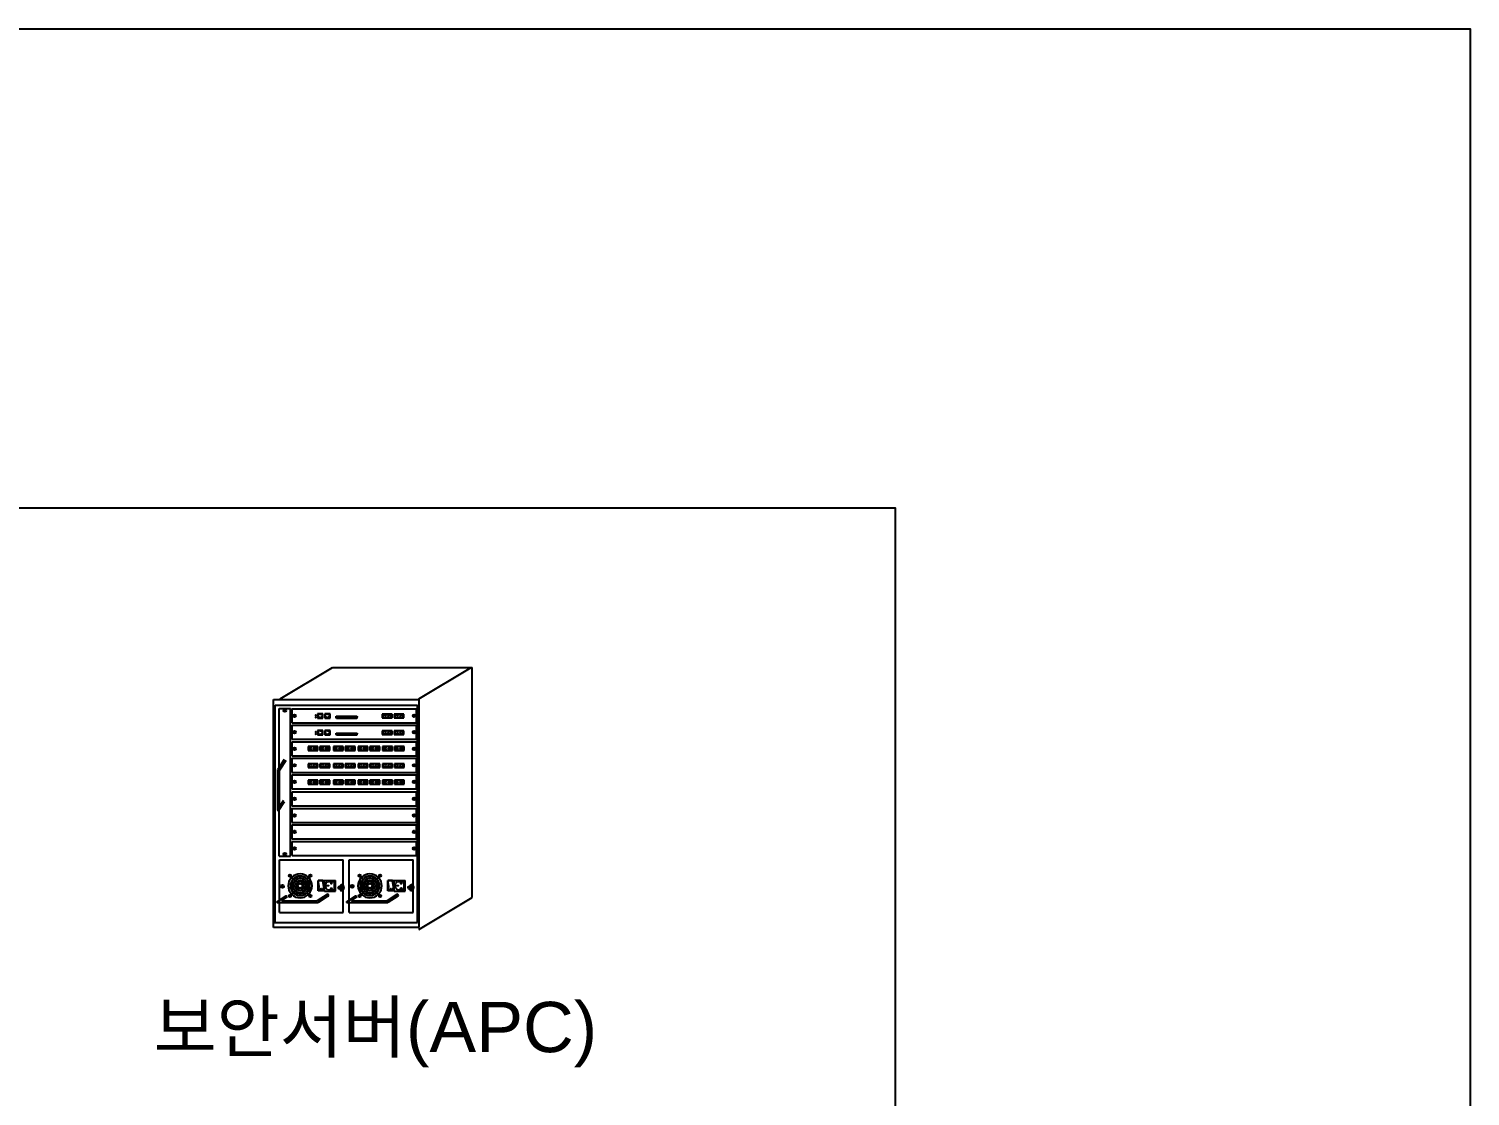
# Model space of a CAD drawing. Header units: millimetres. Extents: x 31 to 2374, y 557 to 2119.
# Drawn here: x 1943.6 to 2373.6, y 1800.9 to 2119.3 of the extents above; entities that cross this region are included whole.
import ezdxf

# ---------------------------------------------------------------- set-up
doc = ezdxf.new("R2010")
doc.units = ezdxf.units.MM
doc.header["$LTSCALE"] = 10
for name, color, linetype in [('TI-RAIL-GUID', 3, 'Continuous'), ('TT-SYMB', 4, 'Continuous'), ('TT-TEXT', 3, 'Continuous'), ('TX-PAPR', 2, 'Continuous')]:
    doc.layers.add(name, color=color, linetype=linetype)
doc.styles.get("Standard").update_dxf_attribs({"font": 'arial.ttf'})

msp = doc.modelspace()

# ---------------------------------------------------------------- linework, layer by layer
at = {"layer": 'TI-RAIL-GUID'}
msp.add_lwpolyline([(202.13, 1406.33), (2202.13, 1406.33), (2202.13, 1976.33), (202.13, 1976.33)], close=True, dxfattribs=at)
at = {"layer": 'TT-SYMB'}
for p, q in [((2018.59, 1919.47), (2034.17, 1928.83)), ((2034.17, 1928.83), (2075.87, 1928.83)), ((2059.99, 1919.47), (2075.57, 1928.83)), ((2075.87, 1860.22), (2075.87, 1928.83)), ((2016.58, 1919.26), (2059.94, 1919.26)), ((2016.58, 1851.28), (2016.58, 1919.26)), ((2059.94, 1919.26), (2059.94, 1851.28)), ((2016.61, 1852.72), (2016.61, 1917.88)), ((2017.1, 1917.58), (2059.52, 1917.58)), ((2017.1, 1852.72), (2017.1, 1917.58)), ((2018.3, 1872.5), (2018.3, 1916.54)), ((2018.3, 1916.54), (2021.67, 1916.54)), ((2019.61, 1915.98), (2019.95, 1915.98)), ((2019.61, 1915.88), (2019.95, 1915.88)), ((2019.95, 1916.31), (2019.95, 1915.98)), ((2019.95, 1915.88), (2019.95, 1915.54)), ((2020.05, 1916.31), (2020.05, 1915.98)), ((2020.05, 1915.98), (2020.39, 1915.98)), ((2020.05, 1915.88), (2020.39, 1915.88)), ((2020.05, 1915.88), (2020.05, 1915.54)), ((2021.67, 1872.5), (2021.67, 1916.54)), ((2022.14, 1912.29), (2022.14, 1916.54)), ((2022.14, 1916.53), (2059.25, 1916.53)), ((2022.55, 1914.2), (2022.79, 1914.43)), ((2022.62, 1914.13), (2022.86, 1914.36)), ((2022.78, 1914.43), (2023.1, 1914.74)), ((2022.85, 1914.36), (2023.17, 1914.67)), ((2031.32, 1915), (2029.77, 1915)), ((2029.77, 1915), (2029.77, 1913.69)), ((2029.77, 1913.69), (2031.32, 1913.69)), ((2030.54, 1914.89), (2029.89, 1914.89)), ((2029.89, 1914.89), (2029.89, 1914.09)), ((2029.89, 1914.09), (2030.25, 1914.09)), ((2030.25, 1914.09), (2030.25, 1913.96)), ((2030.25, 1913.96), (2030.39, 1913.96)), ((2030.39, 1913.96), (2030.39, 1913.81)), ((2030.39, 1913.81), (2030.54, 1913.81)), ((2030.54, 1914.89), (2031.2, 1914.89)), ((2030.7, 1913.81), (2030.54, 1913.81)), ((2030.7, 1913.96), (2030.7, 1913.81)), ((2030.83, 1913.96), (2030.7, 1913.96)), ((2030.83, 1914.09), (2030.83, 1913.96)), ((2031.2, 1914.09), (2030.83, 1914.09)), ((2031.2, 1914.89), (2031.2, 1914.09)), ((2031.32, 1913.69), (2031.32, 1915)), ((2033.47, 1915), (2031.92, 1915)), ((2031.92, 1915), (2031.92, 1913.69)), ((2031.92, 1913.69), (2033.47, 1913.69)), ((2032.69, 1914.89), (2032.04, 1914.89)), ((2032.04, 1914.89), (2032.04, 1914.09)), ((2032.04, 1914.09), (2032.41, 1914.09)), ((2032.41, 1914.09), (2032.41, 1913.96)), ((2032.41, 1913.96), (2032.54, 1913.96)), ((2032.54, 1913.96), (2032.54, 1913.81)), ((2032.54, 1913.81), (2032.69, 1913.81)), ((2032.69, 1914.89), (2033.35, 1914.89)), ((2032.85, 1913.81), (2032.69, 1913.81)), ((2032.85, 1913.96), (2032.85, 1913.81)), ((2032.98, 1913.96), (2032.85, 1913.96)), ((2032.98, 1914.09), (2032.98, 1913.96)), ((2033.35, 1914.09), (2032.98, 1914.09)), ((2033.35, 1914.89), (2033.35, 1914.09)), ((2033.47, 1913.69), (2033.47, 1915)), ((2035.3, 1914.08), (2035.31, 1914.16)), ((2035.31, 1914), (2035.3, 1914.08)), ((2035.31, 1914.16), (2035.32, 1914.21)), ((2035.42, 1913.67), (2035.31, 1914)), ((2035.32, 1914.21), (2035.34, 1914.25)), ((2035.34, 1914.25), (2035.4, 1914.27)), ((2035.4, 1914.27), (2041.49, 1914.27)), ((2035.45, 1913.62), (2035.42, 1913.67)), ((2035.54, 1913.61), (2035.45, 1913.62)), ((2041.42, 1913.61), (2035.54, 1913.61)), ((2041.43, 1913.61), (2041.42, 1913.61)), ((2041.44, 1913.65), (2041.43, 1913.61)), ((2041.46, 1913.69), (2041.44, 1913.65)), ((2041.57, 1914.08), (2041.46, 1913.69)), ((2041.49, 1914.27), (2041.54, 1914.23)), ((2041.54, 1914.23), (2041.56, 1914.22)), ((2041.56, 1914.22), (2041.57, 1914.16)), ((2041.57, 1914.16), (2041.57, 1914.08)), ((2051.99, 1914.93), (2049.04, 1914.93)), ((2049.04, 1914.93), (2049.04, 1913.78)), ((2049.04, 1913.78), (2051.99, 1913.78)), ((2051.99, 1913.78), (2051.99, 1914.93)), ((2055.53, 1914.93), (2052.58, 1914.93)), ((2052.58, 1914.93), (2052.58, 1913.78)), ((2052.58, 1913.78), (2055.53, 1913.78)), ((2055.53, 1913.78), (2055.53, 1914.93)), ((2058.53, 1914.36), (2058.22, 1914.67)), ((2058.6, 1914.43), (2058.29, 1914.74)), ((2058.77, 1914.13), (2058.53, 1914.36)), ((2058.84, 1914.2), (2058.6, 1914.43)), ((2059.25, 1912.33), (2059.25, 1916.53)), ((2059.52, 1852.72), (2059.52, 1917.58)), ((2022.14, 1912.33), (2059.25, 1912.33)), ((2022.14, 1907.36), (2022.14, 1911.6)), ((2022.14, 1911.59), (2059.25, 1911.59)), ((2022.55, 1909.26), (2022.79, 1909.5)), ((2022.62, 1909.19), (2022.86, 1909.43)), ((2022.78, 1909.5), (2023.1, 1909.81)), ((2022.85, 1909.43), (2023.17, 1909.74)), ((2031.32, 1910.01), (2029.77, 1910.01)), ((2029.77, 1910.01), (2029.77, 1908.69)), ((2030.54, 1909.9), (2029.89, 1909.9)), ((2029.89, 1909.9), (2029.89, 1909.1)), ((2030.54, 1909.9), (2031.2, 1909.9)), ((2031.2, 1909.9), (2031.2, 1909.1)), ((2031.32, 1908.69), (2031.32, 1910.01)), ((2033.47, 1910.01), (2031.92, 1910.01)), ((2031.92, 1910.01), (2031.92, 1908.69)), ((2032.04, 1909.9), (2032.04, 1909.1)), ((2032.69, 1909.9), (2032.04, 1909.9)), ((2032.69, 1909.9), (2033.35, 1909.9)), ((2033.35, 1909.9), (2033.35, 1909.1)), ((2033.47, 1908.69), (2033.47, 1910.01)), ((2051.99, 1909.94), (2049.04, 1909.94)), ((2049.04, 1909.94), (2049.04, 1908.79)), ((2051.99, 1908.79), (2051.99, 1909.94)), ((2055.53, 1909.94), (2052.58, 1909.94)), ((2052.58, 1909.94), (2052.58, 1908.79)), ((2055.53, 1908.79), (2055.53, 1909.94)), ((2058.53, 1909.43), (2058.22, 1909.74)), ((2058.6, 1909.5), (2058.29, 1909.81)), ((2058.77, 1909.19), (2058.53, 1909.43)), ((2058.84, 1909.26), (2058.6, 1909.5)), ((2059.25, 1907.4), (2059.25, 1911.59)), ((2022.14, 1907.4), (2059.25, 1907.4)), ((2022.14, 1902.42), (2022.14, 1906.67)), ((2022.14, 1906.66), (2059.25, 1906.66)), ((2026.9, 1905.21), (2026.9, 1904.06)), ((2029.85, 1905.21), (2026.9, 1905.21)), ((2029.77, 1908.69), (2031.32, 1908.69)), ((2029.85, 1904.06), (2029.85, 1905.21)), ((2029.89, 1909.1), (2030.25, 1909.1)), ((2030.25, 1909.1), (2030.25, 1908.97)), ((2030.25, 1908.97), (2030.39, 1908.97)), ((2030.39, 1908.97), (2030.39, 1908.82)), ((2030.39, 1908.82), (2030.54, 1908.82)), ((2030.43, 1905.21), (2030.43, 1904.06)), ((2033.38, 1905.21), (2030.43, 1905.21)), ((2030.7, 1908.82), (2030.54, 1908.82)), ((2030.7, 1908.97), (2030.7, 1908.82)), ((2030.83, 1908.97), (2030.7, 1908.97)), ((2030.83, 1909.1), (2030.83, 1908.97)), ((2031.2, 1909.1), (2030.83, 1909.1)), ((2031.92, 1908.69), (2033.47, 1908.69)), ((2032.04, 1909.1), (2032.41, 1909.1)), ((2032.41, 1909.1), (2032.41, 1908.97)), ((2032.41, 1908.97), (2032.54, 1908.97)), ((2032.54, 1908.97), (2032.54, 1908.82)), ((2032.54, 1908.82), (2032.69, 1908.82)), ((2032.85, 1908.82), (2032.69, 1908.82)), ((2032.98, 1908.97), (2032.85, 1908.97)), ((2032.85, 1908.97), (2032.85, 1908.82)), ((2033.35, 1909.1), (2032.98, 1909.1)), ((2032.98, 1909.1), (2032.98, 1908.97)), ((2033.38, 1904.06), (2033.38, 1905.21)), ((2034.46, 1905.21), (2034.46, 1904.06)), ((2037.41, 1905.21), (2034.46, 1905.21)), ((2035.3, 1909.08), (2035.31, 1909.17)), ((2035.31, 1909), (2035.3, 1909.08)), ((2035.31, 1909.17), (2035.32, 1909.22)), ((2035.42, 1908.68), (2035.31, 1909)), ((2035.32, 1909.22), (2035.34, 1909.25)), ((2035.34, 1909.25), (2035.4, 1909.27)), ((2035.4, 1909.27), (2041.49, 1909.27)), ((2035.45, 1908.62), (2035.42, 1908.68)), ((2035.54, 1908.61), (2035.45, 1908.62)), ((2041.42, 1908.61), (2035.54, 1908.61)), ((2037.41, 1904.06), (2037.41, 1905.21)), ((2037.99, 1905.21), (2037.99, 1904.06)), ((2040.94, 1905.21), (2037.99, 1905.21)), ((2040.94, 1904.06), (2040.94, 1905.21)), ((2041.43, 1908.62), (2041.42, 1908.61)), ((2041.44, 1908.65), (2041.43, 1908.62)), ((2041.46, 1908.7), (2041.44, 1908.65)), ((2041.57, 1909.08), (2041.46, 1908.7)), ((2041.49, 1909.27), (2041.54, 1909.24)), ((2041.54, 1909.24), (2041.56, 1909.22)), ((2041.56, 1909.22), (2041.57, 1909.16)), ((2041.57, 1909.16), (2041.57, 1909.08)), ((2041.82, 1905.21), (2041.82, 1904.06)), ((2044.77, 1905.21), (2041.82, 1905.21)), ((2044.77, 1904.06), (2044.77, 1905.21)), ((2045.35, 1905.21), (2045.35, 1904.06)), ((2048.3, 1905.21), (2045.35, 1905.21)), ((2048.3, 1904.06), (2048.3, 1905.21)), ((2049.04, 1908.79), (2051.99, 1908.79)), ((2052.08, 1905.21), (2049.14, 1905.21)), ((2049.14, 1905.21), (2049.14, 1904.06)), ((2052.08, 1904.06), (2052.08, 1905.21)), ((2052.58, 1908.79), (2055.53, 1908.79)), ((2055.61, 1905.21), (2052.67, 1905.21)), ((2052.67, 1905.21), (2052.67, 1904.06)), ((2055.61, 1904.06), (2055.61, 1905.21)), ((2059.25, 1902.46), (2059.25, 1906.66)), ((2019.79, 1901.35), (2017.91, 1898.4)), ((2020.28, 1901.1), (2018.4, 1898.16)), ((2022.14, 1902.46), (2059.25, 1902.46)), ((2022.14, 1897.48), (2022.14, 1901.73)), ((2022.14, 1901.72), (2059.25, 1901.72)), ((2022.55, 1904.32), (2022.79, 1904.56)), ((2022.62, 1904.25), (2022.86, 1904.49)), ((2022.78, 1904.56), (2023.1, 1904.87)), ((2022.85, 1904.49), (2023.17, 1904.8)), ((2026.9, 1904.06), (2029.85, 1904.06)), ((2030.43, 1904.06), (2033.38, 1904.06)), ((2034.46, 1904.06), (2037.41, 1904.06)), ((2037.99, 1904.06), (2040.94, 1904.06)), ((2041.82, 1904.06), (2044.77, 1904.06)), ((2045.35, 1904.06), (2048.3, 1904.06)), ((2049.14, 1904.06), (2052.08, 1904.06)), ((2052.67, 1904.06), (2055.61, 1904.06)), ((2058.53, 1904.49), (2058.22, 1904.8)), ((2058.6, 1904.56), (2058.29, 1904.87)), ((2058.77, 1904.25), (2058.53, 1904.49)), ((2058.84, 1904.32), (2058.6, 1904.56)), ((2059.25, 1897.52), (2059.25, 1901.72)), ((2017.91, 1886.21), (2017.91, 1898.4)), ((2018.4, 1887.71), (2018.4, 1898.16)), ((2022.14, 1897.52), (2059.25, 1897.52)), ((2022.14, 1892.55), (2022.14, 1896.8)), ((2022.14, 1896.79), (2059.25, 1896.79)), ((2022.55, 1899.39), (2022.79, 1899.63)), ((2022.62, 1899.32), (2022.86, 1899.56)), ((2022.78, 1899.62), (2023.1, 1899.94)), ((2022.85, 1899.55), (2023.17, 1899.87)), ((2026.9, 1900.1), (2026.9, 1898.95)), ((2029.85, 1900.1), (2026.9, 1900.1)), ((2026.9, 1898.95), (2029.85, 1898.95)), ((2029.85, 1898.95), (2029.85, 1900.1)), ((2030.43, 1900.1), (2030.43, 1898.95)), ((2033.38, 1900.1), (2030.43, 1900.1)), ((2030.43, 1898.95), (2033.38, 1898.95)), ((2033.38, 1898.95), (2033.38, 1900.1)), ((2037.41, 1900.1), (2034.46, 1900.1)), ((2034.46, 1900.1), (2034.46, 1898.95)), ((2034.46, 1898.95), (2037.41, 1898.95)), ((2037.41, 1898.95), (2037.41, 1900.1)), ((2040.94, 1900.1), (2037.99, 1900.1)), ((2037.99, 1900.1), (2037.99, 1898.95)), ((2037.99, 1898.95), (2040.94, 1898.95)), ((2040.94, 1898.95), (2040.94, 1900.1)), ((2041.82, 1900.1), (2041.82, 1898.95)), ((2044.77, 1900.1), (2041.82, 1900.1)), ((2041.82, 1898.95), (2044.77, 1898.95)), ((2044.77, 1898.95), (2044.77, 1900.1)), ((2048.3, 1900.1), (2045.35, 1900.1)), ((2045.35, 1900.1), (2045.35, 1898.95)), ((2045.35, 1898.95), (2048.3, 1898.95)), ((2048.3, 1898.95), (2048.3, 1900.1)), ((2052.08, 1900.1), (2049.14, 1900.1)), ((2049.14, 1900.1), (2049.14, 1898.95)), ((2049.14, 1898.95), (2052.08, 1898.95)), ((2052.08, 1898.95), (2052.08, 1900.1)), ((2055.61, 1900.1), (2052.67, 1900.1)), ((2052.67, 1900.1), (2052.67, 1898.95)), ((2052.67, 1898.95), (2055.61, 1898.95)), ((2055.61, 1898.95), (2055.61, 1900.1)), ((2058.53, 1899.55), (2058.22, 1899.87)), ((2058.6, 1899.62), (2058.29, 1899.94)), ((2058.77, 1899.32), (2058.53, 1899.56)), ((2058.84, 1899.39), (2058.6, 1899.63)), ((2059.25, 1892.59), (2059.25, 1896.79)), ((2022.14, 1892.59), (2059.25, 1892.59)), ((2022.55, 1894.45), (2022.79, 1894.69)), ((2022.62, 1894.38), (2022.86, 1894.62)), ((2022.78, 1894.69), (2023.1, 1895)), ((2022.85, 1894.62), (2023.17, 1894.93)), ((2026.9, 1895.16), (2026.9, 1894.01)), ((2029.85, 1895.16), (2026.9, 1895.16)), ((2026.9, 1894.01), (2029.85, 1894.01)), ((2029.85, 1894.01), (2029.85, 1895.16)), ((2030.43, 1895.16), (2030.43, 1894.01)), ((2033.38, 1895.16), (2030.43, 1895.16)), ((2030.43, 1894.01), (2033.38, 1894.01)), ((2033.38, 1894.01), (2033.38, 1895.16)), ((2037.41, 1895.16), (2034.46, 1895.16)), ((2034.46, 1895.16), (2034.46, 1894.01)), ((2034.46, 1894.01), (2037.41, 1894.01)), ((2037.41, 1894.01), (2037.41, 1895.16)), ((2040.94, 1895.16), (2037.99, 1895.16)), ((2037.99, 1895.16), (2037.99, 1894.01)), ((2037.99, 1894.01), (2040.94, 1894.01)), ((2040.94, 1894.01), (2040.94, 1895.16)), ((2041.82, 1895.16), (2041.82, 1894.01)), ((2044.77, 1895.16), (2041.82, 1895.16)), ((2041.82, 1894.01), (2044.77, 1894.01)), ((2044.77, 1894.01), (2044.77, 1895.16)), ((2045.35, 1895.16), (2045.35, 1894.01)), ((2048.3, 1895.16), (2045.35, 1895.16)), ((2045.35, 1894.01), (2048.3, 1894.01)), ((2048.3, 1894.01), (2048.3, 1895.16)), ((2052.08, 1895.16), (2049.14, 1895.16)), ((2049.14, 1895.16), (2049.14, 1894.01)), ((2049.14, 1894.01), (2052.08, 1894.01)), ((2052.08, 1894.01), (2052.08, 1895.16)), ((2055.61, 1895.16), (2052.67, 1895.16)), ((2052.67, 1895.16), (2052.67, 1894.01)), ((2052.67, 1894.01), (2055.61, 1894.01)), ((2055.61, 1894.01), (2055.61, 1895.16)), ((2058.53, 1894.62), (2058.22, 1894.93)), ((2058.6, 1894.69), (2058.29, 1895)), ((2058.77, 1894.38), (2058.53, 1894.62)), ((2058.84, 1894.45), (2058.6, 1894.69)), ((2019.79, 1888.75), (2018.13, 1886.15)), ((2019.59, 1889.17), (2018.62, 1887.65)), ((2022.14, 1887.49), (2022.14, 1891.74)), ((2022.14, 1891.73), (2059.25, 1891.73)), ((2022.55, 1889.4), (2022.79, 1889.64)), ((2022.62, 1889.33), (2022.86, 1889.57)), ((2022.78, 1889.63), (2023.1, 1889.94)), ((2022.85, 1889.56), (2023.17, 1889.87)), ((2058.53, 1889.56), (2058.22, 1889.87)), ((2058.6, 1889.63), (2058.29, 1889.94)), ((2058.77, 1889.33), (2058.53, 1889.57)), ((2058.84, 1889.4), (2058.6, 1889.64)), ((2059.25, 1887.53), (2059.25, 1891.73)), ((2022.14, 1887.53), (2059.25, 1887.53)), ((2022.14, 1882.56), (2022.14, 1886.81)), ((2022.14, 1886.8), (2059.25, 1886.8)), ((2022.55, 1884.46), (2022.79, 1884.7)), ((2022.62, 1884.39), (2022.86, 1884.63)), ((2022.78, 1884.7), (2023.1, 1885.01)), ((2022.85, 1884.63), (2023.17, 1884.94)), ((2058.53, 1884.63), (2058.22, 1884.94)), ((2058.6, 1884.7), (2058.29, 1885.01)), ((2058.77, 1884.39), (2058.53, 1884.63)), ((2058.84, 1884.46), (2058.6, 1884.7)), ((2059.25, 1882.6), (2059.25, 1886.8)), ((2022.14, 1882.6), (2059.25, 1882.6)), ((2022.14, 1877.62), (2022.14, 1881.87)), ((2022.14, 1881.86), (2059.25, 1881.86)), ((2022.55, 1879.53), (2022.79, 1879.76)), ((2022.62, 1879.46), (2022.86, 1879.69)), ((2022.78, 1879.76), (2023.1, 1880.07)), ((2022.85, 1879.69), (2023.17, 1880)), ((2058.53, 1879.69), (2058.22, 1880)), ((2058.6, 1879.76), (2058.29, 1880.07)), ((2058.77, 1879.46), (2058.53, 1879.69)), ((2058.84, 1879.53), (2058.6, 1879.76)), ((2059.25, 1877.66), (2059.25, 1881.86)), ((2022.14, 1877.66), (2059.25, 1877.66)), ((2022.14, 1872.69), (2022.14, 1876.93)), ((2022.14, 1876.92), (2059.25, 1876.92)), ((2022.78, 1874.82), (2023.1, 1875.14)), ((2022.85, 1874.75), (2023.17, 1875.07)), ((2058.53, 1874.75), (2058.22, 1875.07)), ((2058.6, 1874.82), (2058.29, 1875.14)), ((2059.25, 1872.73), (2059.25, 1876.92)), ((2018.3, 1872.5), (2021.67, 1872.5)), ((2018.36, 1855.73), (2018.36, 1871.45)), ((2018.36, 1871.45), (2037.43, 1871.45)), ((2019.61, 1873.17), (2019.95, 1873.17)), ((2019.61, 1873.07), (2019.95, 1873.07)), ((2019.95, 1873.17), (2019.95, 1873.51)), ((2019.95, 1872.73), (2019.95, 1873.07)), ((2020.05, 1873.17), (2020.05, 1873.51)), ((2020.05, 1873.17), (2020.39, 1873.17)), ((2020.05, 1872.73), (2020.05, 1873.07)), ((2020.05, 1873.07), (2020.39, 1873.07)), ((2022.14, 1872.73), (2059.25, 1872.73)), ((2022.55, 1874.59), (2022.79, 1874.83)), ((2022.62, 1874.52), (2022.86, 1874.76)), ((2037.43, 1855.73), (2037.43, 1871.45)), ((2039.16, 1871.45), (2058.24, 1871.45)), ((2039.16, 1855.73), (2039.16, 1871.45)), ((2058.24, 1855.73), (2058.24, 1871.45)), ((2058.77, 1874.52), (2058.53, 1874.76)), ((2058.84, 1874.59), (2058.6, 1874.83)), ((2022.44, 1865.71), (2021.78, 1866.37)), ((2022.53, 1865.79), (2021.86, 1866.46)), ((2026.57, 1865.79), (2027.33, 1866.54)), ((2026.66, 1865.71), (2027.41, 1866.46)), ((2043.25, 1865.71), (2042.59, 1866.37)), ((2043.34, 1865.79), (2042.67, 1866.46)), ((2047.38, 1865.79), (2048.13, 1866.54)), ((2047.47, 1865.71), (2048.22, 1866.46)), ((2019.26, 1863.43), (2018.89, 1863.8)), ((2019.35, 1863.51), (2018.97, 1863.89)), ((2019.54, 1863.14), (2019.26, 1863.43)), ((2019.63, 1863.23), (2019.34, 1863.52)), ((2022.95, 1865.2), (2022.53, 1865.62)), ((2022.95, 1862.17), (2022.53, 1861.75)), ((2023.03, 1865.29), (2022.61, 1865.71)), ((2023.03, 1862.08), (2022.61, 1861.66)), ((2023.46, 1864.69), (2023.03, 1865.12)), ((2023.46, 1862.67), (2023.03, 1862.25)), ((2023.54, 1864.78), (2023.12, 1865.2)), ((2023.54, 1862.59), (2023.12, 1862.17)), ((2023.96, 1864.19), (2023.54, 1864.61)), ((2023.96, 1863.18), (2023.54, 1862.76)), ((2024.05, 1864.27), (2023.63, 1864.69)), ((2024.05, 1863.1), (2023.63, 1862.67)), ((2025.06, 1864.27), (2025.48, 1864.69)), ((2025.06, 1863.1), (2025.48, 1862.67)), ((2025.14, 1864.19), (2025.56, 1864.61)), ((2025.14, 1863.18), (2025.56, 1862.76)), ((2025.56, 1864.78), (2025.98, 1865.2)), ((2025.56, 1862.59), (2025.98, 1862.17)), ((2025.65, 1864.69), (2026.07, 1865.12)), ((2025.65, 1862.67), (2026.07, 1862.25)), ((2026.07, 1865.29), (2026.49, 1865.71)), ((2026.07, 1862.08), (2026.49, 1861.66)), ((2026.15, 1865.2), (2026.57, 1865.62)), ((2026.15, 1862.17), (2026.57, 1861.75)), ((2029.93, 1862.2), (2029.93, 1865.32)), ((2029.93, 1865.32), (2031.83, 1865.32)), ((2031.33, 1865.24), (2029.93, 1865.24)), ((2031.2, 1865.14), (2029.93, 1865.14)), ((2030.23, 1863.46), (2029.93, 1865.14)), ((2031.82, 1862.2), (2029.93, 1862.2)), ((2030.03, 1862.2), (2030.23, 1863.46)), ((2031.59, 1863.52), (2031.32, 1865.04)), ((2031.4, 1862.2), (2031.59, 1863.4)), ((2031.73, 1863.54), (2031.44, 1865.15)), ((2031.54, 1862.2), (2031.73, 1863.38)), ((2031.83, 1865.32), (2035.12, 1865.32)), ((2031.83, 1862.1), (2031.83, 1865.32)), ((2031.83, 1862.1), (2035.12, 1862.1)), ((2032.18, 1863.15), (2032.18, 1864.27)), ((2032.25, 1864.43), (2032.71, 1864.89)), ((2032.71, 1862.53), (2032.25, 1862.98)), ((2032.65, 1863.67), (2032.65, 1863.75)), ((2032.66, 1863.76), (2033, 1863.76)), ((2033, 1863.66), (2032.66, 1863.66)), ((2032.88, 1864.96), (2034.53, 1864.96)), ((2032.88, 1862.46), (2034.53, 1862.46)), ((2033.02, 1863.75), (2033.02, 1863.67)), ((2033.68, 1864.51), (2033.68, 1864.43)), ((2033.68, 1862.9), (2033.68, 1862.99)), ((2034.03, 1864.53), (2033.69, 1864.53)), ((2033.69, 1864.42), (2034.03, 1864.42)), ((2033.69, 1863), (2034.03, 1863)), ((2034.03, 1862.89), (2033.69, 1862.89)), ((2034.05, 1864.43), (2034.05, 1864.51)), ((2034.05, 1862.99), (2034.05, 1862.9)), ((2034.77, 1862.7), (2034.77, 1864.72)), ((2035.12, 1862.1), (2035.12, 1865.32)), ((2036.42, 1863.06), (2036.04, 1863.43)), ((2036.5, 1863.14), (2036.13, 1863.52)), ((2036.7, 1862.78), (2036.41, 1863.06)), ((2036.78, 1862.86), (2036.5, 1863.15)), ((2036.61, 1863.81), (2036.76, 1864.06)), ((2036.61, 1863.57), (2036.61, 1863.81)), ((2036.61, 1862.73), (2036.61, 1862.48)), ((2036.61, 1862.48), (2036.65, 1862.19)), ((2040.07, 1863.43), (2039.69, 1863.8)), ((2040.15, 1863.51), (2039.78, 1863.89)), ((2040.35, 1863.14), (2040.06, 1863.43)), ((2040.44, 1863.23), (2040.15, 1863.52)), ((2043.76, 1865.2), (2043.34, 1865.62)), ((2043.76, 1862.17), (2043.34, 1861.75)), ((2043.84, 1865.29), (2043.42, 1865.71)), ((2043.84, 1862.08), (2043.42, 1861.66)), ((2044.26, 1864.69), (2043.84, 1865.12)), ((2044.26, 1862.67), (2043.84, 1862.25)), ((2044.35, 1864.78), (2043.93, 1865.2)), ((2044.35, 1862.59), (2043.93, 1862.17)), ((2044.77, 1864.19), (2044.35, 1864.61)), ((2044.77, 1863.18), (2044.35, 1862.76)), ((2044.85, 1864.27), (2044.43, 1864.69)), ((2044.85, 1863.1), (2044.43, 1862.67)), ((2045.86, 1864.27), (2046.29, 1864.69)), ((2045.86, 1863.1), (2046.29, 1862.67)), ((2045.95, 1864.19), (2046.37, 1864.61)), ((2045.95, 1863.18), (2046.37, 1862.76)), ((2046.37, 1864.78), (2046.79, 1865.2)), ((2046.37, 1862.59), (2046.79, 1862.17)), ((2046.45, 1864.69), (2046.88, 1865.12)), ((2046.45, 1862.67), (2046.88, 1862.25)), ((2046.88, 1865.29), (2047.3, 1865.71)), ((2046.88, 1862.08), (2047.3, 1861.66)), ((2046.96, 1865.2), (2047.38, 1865.62)), ((2046.96, 1862.17), (2047.38, 1861.75)), ((2050.74, 1865.32), (2052.63, 1865.32)), ((2050.74, 1862.2), (2050.74, 1865.32)), ((2052.13, 1865.24), (2050.74, 1865.24)), ((2052.01, 1865.14), (2050.74, 1865.14)), ((2051.04, 1863.46), (2050.74, 1865.14)), ((2052.63, 1862.2), (2050.74, 1862.2)), ((2050.84, 1862.2), (2051.04, 1863.46)), ((2052.4, 1863.52), (2052.12, 1865.04)), ((2052.21, 1862.2), (2052.4, 1863.4)), ((2052.54, 1863.54), (2052.25, 1865.15)), ((2052.35, 1862.2), (2052.54, 1863.38)), ((2052.63, 1865.32), (2055.93, 1865.32)), ((2052.63, 1862.1), (2052.63, 1865.32)), ((2052.63, 1862.1), (2055.93, 1862.1)), ((2052.99, 1863.15), (2052.99, 1864.27)), ((2053.06, 1864.43), (2053.52, 1864.89)), ((2053.52, 1862.53), (2053.06, 1862.98)), ((2053.46, 1863.67), (2053.46, 1863.75)), ((2053.47, 1863.76), (2053.81, 1863.76)), ((2053.81, 1863.66), (2053.47, 1863.66)), ((2053.69, 1864.96), (2055.33, 1864.96)), ((2053.69, 1862.46), (2055.33, 1862.46)), ((2053.82, 1863.75), (2053.82, 1863.67)), ((2054.49, 1864.51), (2054.49, 1864.43)), ((2054.49, 1862.9), (2054.49, 1862.99)), ((2054.84, 1864.53), (2054.5, 1864.53)), ((2054.5, 1864.42), (2054.84, 1864.42)), ((2054.5, 1863), (2054.84, 1863)), ((2054.84, 1862.89), (2054.5, 1862.89)), ((2054.85, 1864.43), (2054.85, 1864.51)), ((2054.85, 1862.99), (2054.85, 1862.9)), ((2055.57, 1862.7), (2055.57, 1864.72)), ((2055.93, 1862.1), (2055.93, 1865.32)), ((2057.22, 1863.06), (2056.85, 1863.43)), ((2057.31, 1863.14), (2056.93, 1863.52)), ((2057.51, 1862.78), (2057.22, 1863.06)), ((2057.59, 1862.86), (2057.3, 1863.15)), ((2057.41, 1863.81), (2057.56, 1864.06)), ((2057.41, 1863.57), (2057.41, 1863.81)), ((2057.41, 1862.73), (2057.41, 1862.48)), ((2057.41, 1862.48), (2057.46, 1862.19)), ((2020.26, 1860.61), (2017.66, 1858.95)), ((2017.73, 1858.73), (2029.91, 1858.73)), ((2020.68, 1860.41), (2019.16, 1859.44)), ((2019.22, 1859.22), (2029.67, 1859.22)), ((2022.44, 1861.66), (2021.69, 1860.91)), ((2022.53, 1861.58), (2021.78, 1860.82)), ((2026.57, 1861.58), (2027.33, 1860.82)), ((2026.66, 1861.66), (2027.41, 1860.91)), ((2032.61, 1861.1), (2029.67, 1859.22)), ((2032.86, 1860.61), (2029.91, 1858.73)), ((2041.07, 1860.61), (2038.47, 1858.95)), ((2038.53, 1858.73), (2050.72, 1858.73)), ((2041.49, 1860.41), (2039.96, 1859.44)), ((2040.03, 1859.22), (2050.48, 1859.22)), ((2043.25, 1861.66), (2042.5, 1860.91)), ((2043.34, 1861.58), (2042.58, 1860.82)), ((2047.38, 1861.58), (2048.14, 1860.82)), ((2047.47, 1861.66), (2048.22, 1860.91)), ((2053.42, 1861.1), (2050.48, 1859.22)), ((2053.67, 1860.61), (2050.72, 1858.73)), ((2059.99, 1850.69), (2075.87, 1860.22)), ((2018.36, 1855.73), (2037.43, 1855.73)), ((2039.16, 1855.73), (2058.24, 1855.73)), ((2059.94, 1851.28), (2016.58, 1851.28)), ((2016.61, 1852.72), (2059.52, 1852.72))]:
    msp.add_line(p, q, dxfattribs=at)
for centre, radius in [((2020, 1915.93), 0.387), ((2022.86, 1914.43), 0.387), ((2049.74, 1914.32), 0.387), ((2051.19, 1914.32), 0.387), ((2053.28, 1914.32), 0.387), ((2054.73, 1914.32), 0.387), ((2058.53, 1914.43), 0.387), ((2022.86, 1909.5), 0.387), ((2049.74, 1909.33), 0.387), ((2051.19, 1909.33), 0.387), ((2053.28, 1909.33), 0.387), ((2054.73, 1909.33), 0.387), ((2058.53, 1909.5), 0.387), ((2027.6, 1904.6), 0.387), ((2029.06, 1904.6), 0.387), ((2031.13, 1904.6), 0.387), ((2032.59, 1904.6), 0.387), ((2035.16, 1904.6), 0.387), ((2036.62, 1904.6), 0.387), ((2038.69, 1904.6), 0.387), ((2040.15, 1904.6), 0.387), ((2042.52, 1904.6), 0.387), ((2043.98, 1904.6), 0.387), ((2046.05, 1904.6), 0.387), ((2047.51, 1904.6), 0.387), ((2049.84, 1904.6), 0.387), ((2051.29, 1904.6), 0.387), ((2053.37, 1904.6), 0.387), ((2054.82, 1904.6), 0.387), ((2022.86, 1904.56), 0.387), ((2058.53, 1904.56), 0.387), ((2022.86, 1899.63), 0.387), ((2027.6, 1899.49), 0.387), ((2029.06, 1899.49), 0.387), ((2031.13, 1899.49), 0.387), ((2032.59, 1899.49), 0.387), ((2035.16, 1899.49), 0.387), ((2036.62, 1899.49), 0.387), ((2038.69, 1899.49), 0.387), ((2040.15, 1899.49), 0.387), ((2042.52, 1899.49), 0.387), ((2043.98, 1899.49), 0.387), ((2046.05, 1899.49), 0.387), ((2047.51, 1899.49), 0.387), ((2049.84, 1899.49), 0.387), ((2051.29, 1899.49), 0.387), ((2053.37, 1899.49), 0.387), ((2054.82, 1899.49), 0.387), ((2058.53, 1899.63), 0.387), ((2022.86, 1894.69), 0.387), ((2027.6, 1894.55), 0.387), ((2029.06, 1894.55), 0.387), ((2031.13, 1894.55), 0.387), ((2032.59, 1894.55), 0.387), ((2035.16, 1894.55), 0.387), ((2036.62, 1894.55), 0.387), ((2038.69, 1894.55), 0.387), ((2040.15, 1894.55), 0.387), ((2042.52, 1894.55), 0.387), ((2043.98, 1894.55), 0.387), ((2046.05, 1894.55), 0.387), ((2047.51, 1894.55), 0.387), ((2049.84, 1894.55), 0.387), ((2051.29, 1894.55), 0.387), ((2053.37, 1894.55), 0.387), ((2054.82, 1894.55), 0.387), ((2058.53, 1894.69), 0.387), ((2022.86, 1889.64), 0.387), ((2058.53, 1889.64), 0.387), ((2022.86, 1884.7), 0.387), ((2058.53, 1884.7), 0.387), ((2022.86, 1879.76), 0.387), ((2058.53, 1879.76), 0.387), ((2022.86, 1874.83), 0.387), ((2058.53, 1874.83), 0.387), ((2020, 1873.12), 0.387), ((2021.5, 1866.73), 0.325), ((2027.6, 1866.73), 0.325), ((2042.31, 1866.73), 0.325), ((2048.41, 1866.73), 0.325), ((2019.26, 1863.52), 0.465), ((2024.55, 1863.68), 0.656), ((2030.78, 1862.7), 0.165), ((2036.41, 1863.15), 0.465), ((2040.06, 1863.52), 0.465), ((2045.36, 1863.68), 0.656), ((2051.59, 1862.7), 0.165), ((2057.22, 1863.15), 0.465), ((2021.5, 1860.64), 0.325), ((2027.6, 1860.64), 0.325), ((2042.31, 1860.64), 0.325), ((2048.41, 1860.64), 0.325)]:
    msp.add_circle(centre, radius, dxfattribs=at)
for centre, radius, start, end in [((2029.2, 1914.56), 0.0431, 90, 270), ((2029.2, 1913.94), 0.0431, 90, 270), ((2029.2, 1914.56), 0.0431, 270, 90), ((2029.2, 1913.94), 0.0431, 270, 90), ((2029.2, 1909.56), 0.0431, 90, 270), ((2029.2, 1909.56), 0.0431, 270, 90), ((2029.2, 1908.95), 0.0431, 90, 270), ((2029.2, 1908.95), 0.0431, 270, 90), ((2018.03, 1886.21), 0.119, 180, 327.4435), ((2018.52, 1887.71), 0.119, 180, 327.4435), ((2021.5, 1866.73), 0.179, 135, 315), ((2021.5, 1866.73), 0.179, 315, 135), ((2024.55, 1863.68), 3.58, 45.955, 134.045), ((2024.55, 1863.68), 2.92, 46.1694, 133.8306), ((2024.55, 1863.68), 2.8, 46.2192, 133.7808), ((2027.6, 1866.73), 0.179, 45, 225), ((2027.6, 1866.73), 0.179, 225, 45), ((2042.31, 1866.73), 0.179, 135, 315), ((2042.31, 1866.73), 0.179, 315, 135), ((2045.36, 1863.68), 3.58, 45.955, 134.045), ((2045.36, 1863.68), 2.92, 46.1694, 133.8306), ((2045.36, 1863.68), 2.8, 46.2192, 133.7808), ((2048.41, 1866.73), 0.179, 45, 225), ((2048.41, 1866.73), 0.179, 225, 45), ((2024.55, 1863.68), 3.58, 135.955, 224.045), ((2024.55, 1863.68), 2.92, 136.1694, 223.8306), ((2024.55, 1863.68), 2.8, 136.2192, 223.7808), ((2024.55, 1863.68), 2.21, 136.5487, 223.4513), ((2024.55, 1863.68), 2.09, 136.6372, 223.3628), ((2024.55, 1863.68), 2.21, 46.5487, 133.4513), ((2024.55, 1863.68), 2.21, 226.5487, 313.4513), ((2024.55, 1863.68), 1.49, 137.2924, 222.7076), ((2024.55, 1863.68), 2.09, 46.6372, 133.3628), ((2024.55, 1863.68), 2.09, 226.6372, 313.3628), ((2024.55, 1863.68), 1.37, 137.4919, 222.5081), ((2024.55, 1863.68), 1.49, 47.2924, 132.7076), ((2024.55, 1863.68), 1.49, 227.2924, 312.7076), ((2024.55, 1863.68), 1.37, 47.4919, 132.5081), ((2024.55, 1863.68), 1.37, 227.4919, 312.5081), ((2024.55, 1863.68), 0.775, 139.4117, 220.5883), ((2024.55, 1863.68), 0.775, 49.4117, 130.5883), ((2024.55, 1863.68), 0.775, 229.4117, 310.5883), ((2024.55, 1863.68), 0.775, 319.4117, 40.5883), ((2024.55, 1863.68), 1.37, 317.4919, 42.5081), ((2024.55, 1863.68), 1.49, 317.2924, 42.7076), ((2024.55, 1863.68), 2.09, 316.6372, 43.3628), ((2024.55, 1863.68), 2.21, 316.5487, 43.4513), ((2024.55, 1863.68), 2.8, 316.2192, 43.7808), ((2024.55, 1863.68), 2.92, 316.1694, 43.8306), ((2024.55, 1863.68), 3.58, 315.955, 44.045), ((2030.22, 1863.46), 0.0119, 350.9433, 10.2107), ((2031.2, 1865.02), 0.119, 10.2107, 90), ((2031.33, 1865.12), 0.119, 10.2107, 90), ((2031.24, 1863.46), 0.358, 350.9433, 10.2107), ((2031.26, 1863.46), 0.477, 350.9433, 10.2107), ((2032.42, 1864.27), 0.238, 135, 180), ((2032.42, 1863.15), 0.238, 180, 225), ((2032.66, 1863.75), 0.0119, 90, 180), ((2032.66, 1863.67), 0.0119, 180, 270), ((2032.88, 1864.72), 0.238, 90, 135), ((2032.88, 1862.7), 0.238, 225, 270), ((2033, 1863.75), 0.0119, 0, 90), ((2033, 1863.67), 0.0119, 270, 0), ((2033.69, 1864.51), 0.0119, 90, 180), ((2033.69, 1864.43), 0.0119, 180, 270), ((2033.69, 1862.99), 0.0119, 90, 180), ((2033.69, 1862.9), 0.0119, 180, 270), ((2034.03, 1864.51), 0.0119, 0, 90), ((2034.03, 1864.43), 0.0119, 270, 0), ((2034.03, 1862.99), 0.0119, 0, 90), ((2034.03, 1862.9), 0.0119, 270, 0), ((2034.53, 1864.72), 0.238, 0, 90), ((2034.53, 1862.7), 0.238, 270, 0), ((2036.73, 1863.15), 0.677, 259.6469, 100.1224), ((2036.73, 1863.15), 0.439, 253.9, 106.1), ((2036.73, 1863.15), 0.916, 264.5915, 88.2949), ((2045.36, 1863.68), 3.58, 135.955, 224.045), ((2045.36, 1863.68), 2.92, 136.1694, 223.8306), ((2045.36, 1863.68), 2.8, 136.2192, 223.7808), ((2045.36, 1863.68), 2.21, 136.5487, 223.4513), ((2045.36, 1863.68), 2.09, 136.6372, 223.3628), ((2045.36, 1863.68), 2.21, 46.5487, 133.4513), ((2045.36, 1863.68), 2.21, 226.5487, 313.4513), ((2045.36, 1863.68), 1.49, 137.2924, 222.7076), ((2045.36, 1863.68), 2.09, 46.6372, 133.3628), ((2045.36, 1863.68), 2.09, 226.6372, 313.3628), ((2045.36, 1863.68), 1.37, 137.4919, 222.5081), ((2045.36, 1863.68), 1.49, 47.2924, 132.7076), ((2045.36, 1863.68), 1.49, 227.2924, 312.7076), ((2045.36, 1863.68), 1.37, 47.4919, 132.5081), ((2045.36, 1863.68), 1.37, 227.4919, 312.5081), ((2045.36, 1863.68), 0.775, 139.4117, 220.5883), ((2045.36, 1863.68), 0.775, 49.4117, 130.5883), ((2045.36, 1863.68), 0.775, 229.4117, 310.5883), ((2045.36, 1863.68), 0.775, 319.4117, 40.5883), ((2045.36, 1863.68), 1.37, 317.4919, 42.5081), ((2045.36, 1863.68), 1.49, 317.2924, 42.7076), ((2045.36, 1863.68), 2.09, 316.6372, 43.3628), ((2045.36, 1863.68), 2.21, 316.5487, 43.4513), ((2045.36, 1863.68), 2.8, 316.2192, 43.7808), ((2045.36, 1863.68), 2.92, 316.1694, 43.8306), ((2045.36, 1863.68), 3.58, 315.955, 44.045), ((2051.03, 1863.46), 0.0119, 350.9433, 10.2107), ((2052.01, 1865.02), 0.119, 10.2107, 90), ((2052.13, 1865.12), 0.119, 10.2107, 90), ((2052.05, 1863.46), 0.358, 350.9433, 10.2107), ((2052.07, 1863.46), 0.477, 350.9433, 10.2107), ((2053.23, 1864.27), 0.238, 135, 180), ((2053.23, 1863.15), 0.238, 180, 225), ((2053.47, 1863.75), 0.0119, 90, 180), ((2053.47, 1863.67), 0.0119, 180, 270), ((2053.69, 1864.72), 0.238, 90, 135), ((2053.69, 1862.7), 0.238, 225, 270), ((2053.81, 1863.75), 0.0119, 0, 90), ((2053.81, 1863.67), 0.0119, 270, 0), ((2054.5, 1864.51), 0.0119, 90, 180), ((2054.5, 1864.43), 0.0119, 180, 270), ((2054.5, 1862.99), 0.0119, 90, 180), ((2054.5, 1862.9), 0.0119, 180, 270), ((2054.84, 1864.51), 0.0119, 0, 90), ((2054.84, 1864.43), 0.0119, 270, 0), ((2054.84, 1862.99), 0.0119, 0, 90), ((2054.84, 1862.9), 0.0119, 270, 0), ((2055.33, 1864.72), 0.238, 0, 90), ((2055.33, 1862.7), 0.238, 270, 0), ((2057.54, 1863.15), 0.677, 259.6469, 100.1224), ((2057.54, 1863.15), 0.439, 253.9, 106.1), ((2057.54, 1863.15), 0.916, 264.5915, 88.2949), ((2017.73, 1858.85), 0.119, 122.5565, 270), ((2019.22, 1859.34), 0.119, 122.5565, 270), ((2020.37, 1860.3), 0.328, 19.8591, 109.8591), ((2021.5, 1860.64), 0.179, 45, 225), ((2021.5, 1860.64), 0.179, 225, 45), ((2024.55, 1863.68), 3.58, 225.955, 314.045), ((2024.55, 1863.68), 2.92, 226.1694, 313.8306), ((2024.55, 1863.68), 2.8, 226.2192, 313.7808), ((2027.6, 1860.64), 0.179, 135, 315), ((2027.6, 1860.64), 0.179, 315, 135), ((2032.78, 1860.87), 0.279, 285.9824, 127.1786), ((2038.53, 1858.85), 0.119, 122.5565, 270), ((2040.03, 1859.34), 0.119, 122.5565, 270), ((2041.18, 1860.3), 0.328, 19.8591, 109.8591), ((2042.31, 1860.64), 0.179, 45, 225), ((2042.31, 1860.64), 0.179, 225, 45), ((2045.36, 1863.68), 3.58, 225.955, 314.045), ((2045.36, 1863.68), 2.92, 226.1694, 313.8306), ((2045.36, 1863.68), 2.8, 226.2192, 313.7808), ((2048.41, 1860.64), 0.179, 135, 315), ((2048.41, 1860.64), 0.179, 315, 135), ((2053.59, 1860.87), 0.279, 285.9824, 127.1786)]:
    msp.add_arc(centre, radius, start, end, dxfattribs=at)
at = {"layer": 'TX-PAPR'}
msp.add_lwpolyline([(30.63, 2119.34), (2373.63, 2119.34), (2373.63, 557.05), (30.63, 557.05)], close=True, dxfattribs=at)

# ---------------------------------------------------------------- texts
at = {"layer": 'TT-TEXT', "insert": (2047, 1819.31), "char_height": 15, "width": 260, "attachment_point": 5}
msp.add_mtext('보안서버(APC)', dxfattribs=at)

doc.saveas('drawing.dxf')
